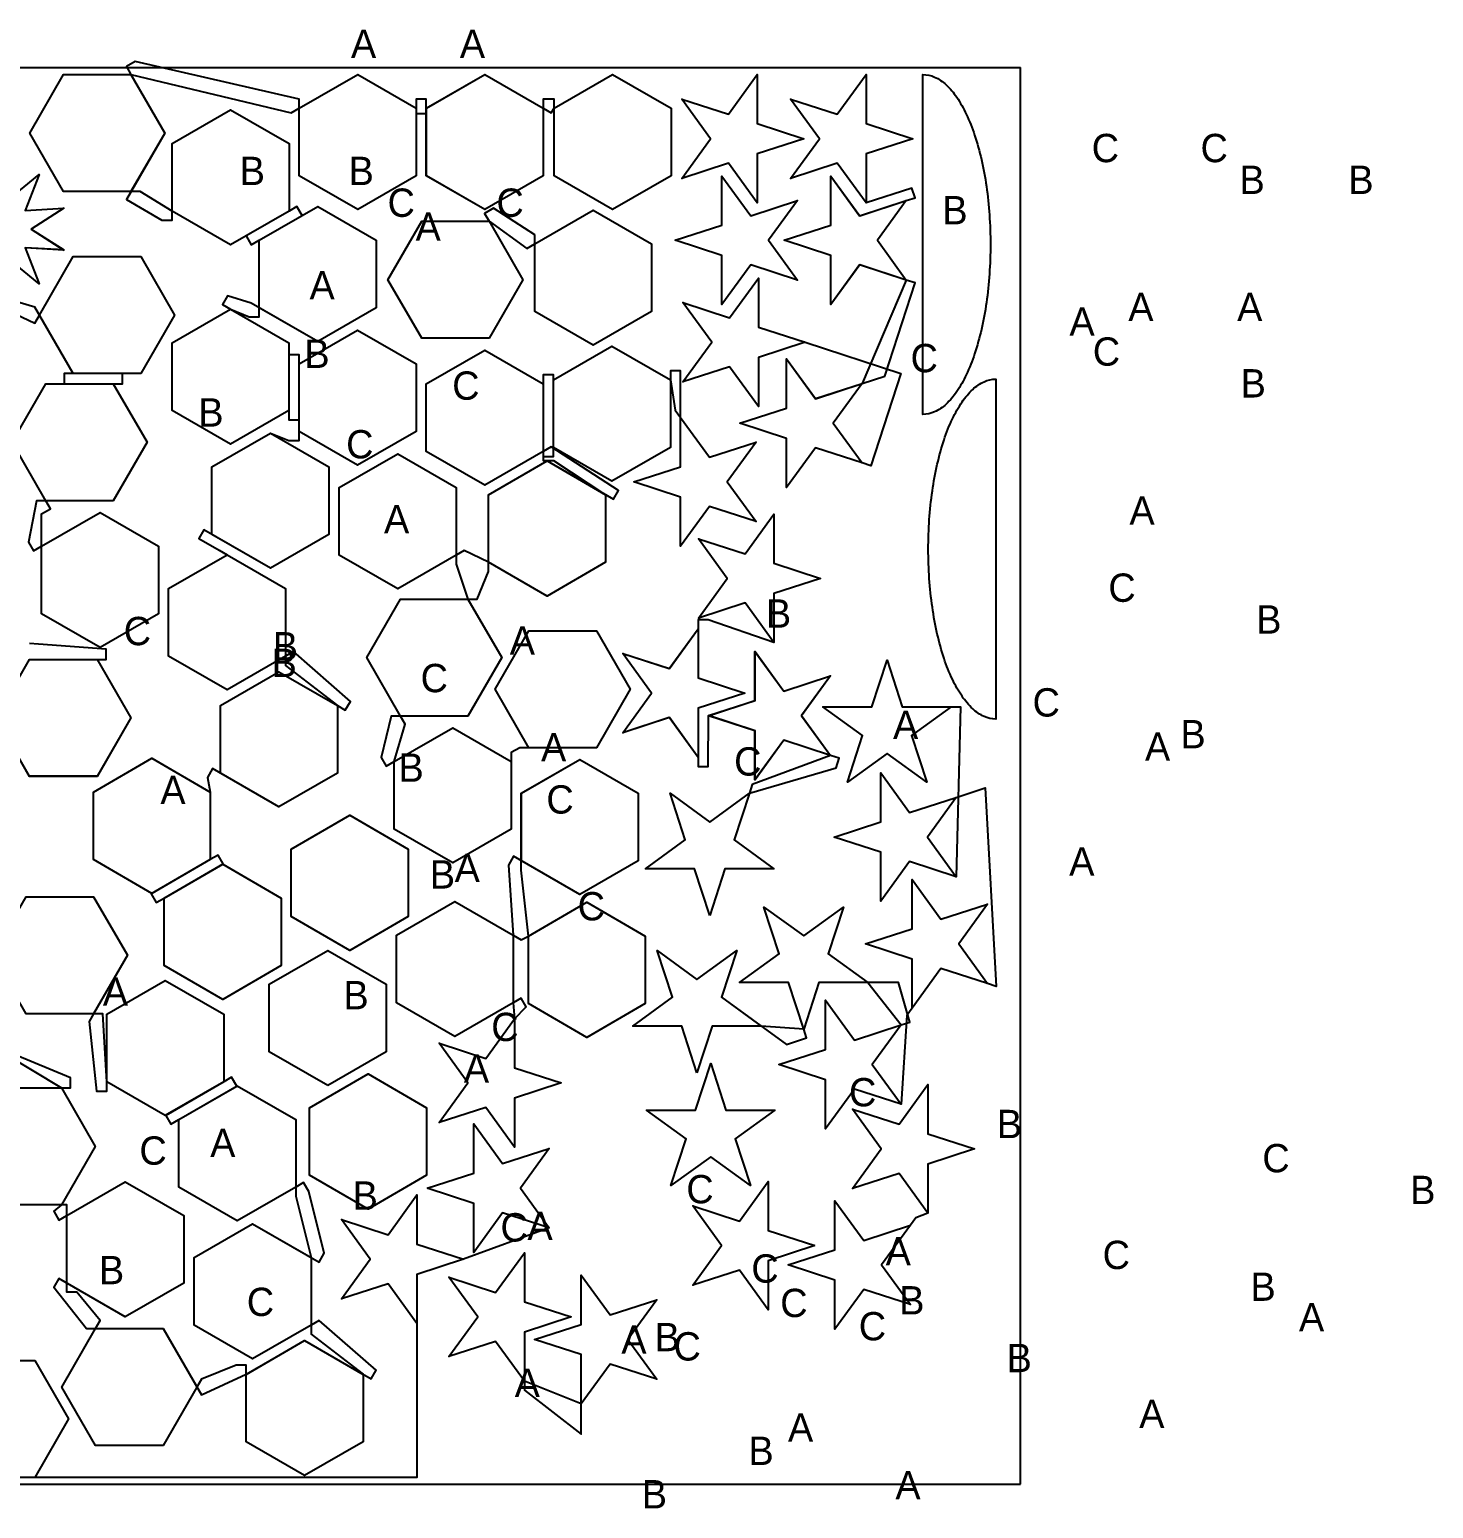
# Model space of a CAD drawing. Extents: x -471 to 3398, y -44 to 2186.
# Drawn here: x 1366 to 3398, y -35 to 2105 of the extents above; entities that cross this region are included whole.
import ezdxf

# ---------------------------------------------------------------- set-up
doc = ezdxf.new("R2010")
doc.units = 0
doc.header["$LTSCALE"] = 41
doc.styles.get("Standard").update_dxf_attribs({"font": 'txt', "height": 1})

msp = doc.modelspace()

# ---------------------------------------------------------------- linework, layer by layer
at = {"layer": 'BORDER_D0_T132.1_RK1_A0_W0_EM1'}
for points in [[(2294.26, 1893.39), (2209.61, 1844.52), (2124.97, 1893.39), (2124.97, 2004.36), (2109.21, 2004.36), (2109.21, 1893.39), (2024.57, 1844.52), (1939.92, 1893.39), (1939.92, 2004.36), (1925.22, 2004.36), (1925.22, 1893.39), (1840.58, 1844.52), (1755.93, 1893.39), (1755.93, 2004.36), (1518.48, 2058.81), (1505.75, 2051.46), (1512.36, 2040), (1561.23, 1955.35), (1505.75, 1859.25), (1557.25, 1828.99), (1571.95, 1828.99), (1571.95, 1939.96), (1656.59, 1988.83), (1741.24, 1939.96), (1741.24, 1842.22), (1679.25, 1806.41), (1686.6, 1793.68), (1698.06, 1800.3), (1782.71, 1849.17), (1867.35, 1800.3), (1867.35, 1702.56), (1782.71, 1653.69), (1686.6, 1709.17), (1652.33, 1719.72), (1644.98, 1706.99), (1656.44, 1700.37), (1741.08, 1651.5), (1741.08, 1540.53), (1755.78, 1540.53), (1755.82, 1621.17), (1840.47, 1670.04), (1925.11, 1621.17), (1925.11, 1523.43), (1840.47, 1474.56), (1755.82, 1523.43)], [(1629.48, 1374.61), (1629.48, 1472.35), (1714.13, 1521.22), (1741.12, 1510.2), (1755.82, 1510.2), (1755.82, 1634.4), (1741.12, 1634.4), (1741.08, 1553.76), (1656.44, 1504.89), (1571.79, 1553.76), (1571.79, 1651.5), (1656.44, 1700.37), (1683.36, 1689.33), (1698.06, 1689.33), (1698.06, 1800.3), (1760.05, 1836.1), (1752.7, 1848.84), (1741.24, 1842.22), (1656.59, 1793.35), (1571.95, 1842.22), (1525.59, 1870.71), (1414.62, 1870.71), (1365.75, 1955.35), (1414.62, 2040), (1512.36, 2040), (1744.47, 1984.52), (1755.93, 1991.13), (1840.58, 2040), (1925.22, 1991.13), (1925.22, 1983.78), (1939.92, 1983.78), (1939.92, 1991.13), (2024.57, 2040), (2109.21, 1991.13), (2120.67, 1984.52), (2124.97, 1991.13), (2209.61, 2040), (2294.26, 1991.13), (2294.26, 1893.39)], [(2467.26, 1889.59), (2509, 1947.04), (2467.26, 2004.49), (2534.8, 1982.55), (2576.54, 2040), (2576.54, 1968.99), (2644.08, 1947.04), (2576.54, 1925.1), (2576.54, 1854.09)], [(2488.14, 1652.55), (2420.6, 1630.61), (2420.6, 1559.6), (2378.86, 1617.05), (2311.33, 1595.1), (2353.07, 1652.55), (2311.33, 1710), (2378.86, 1688.06), (2420.6, 1745.51), (2420.6, 1674.5), (2488.14, 1652.55), (2626.69, 1607.54), (2583.26, 1473.89), (2570.68, 1477.98), (2503.15, 1499.92), (2461.41, 1442.47), (2461.41, 1513.48), (2393.87, 1535.43), (2461.41, 1557.37), (2461.41, 1628.39), (2503.15, 1570.94), (2570.68, 1592.88), (2603.44, 1603.52), (2647.31, 1738.54), (2634.73, 1742.63), (2567.19, 1764.57), (2525.45, 1707.12), (2525.45, 1778.14), (2457.91, 1800.08), (2525.45, 1822.02), (2525.45, 1893.04), (2567.19, 1835.58), (2634.73, 1857.53), (2647.31, 1861.62), (2642.77, 1875.6), (2576.54, 1854.09), (2534.8, 1911.54), (2467.26, 1889.59)], [(1336.24, 1859.82), (1379.54, 1895.33), (1359.14, 1843.18), (1415.04, 1846.46), (1367.89, 1816.26), (1415.04, 1786.06)], [(2030.93, 1658.26), (1933.19, 1658.26), (1884.32, 1742.9), (1933.19, 1827.55), (2030.93, 1827.55), (2085.31, 1788.31), (2096.77, 1794.93), (2181.41, 1843.8), (2266.06, 1794.93)], [(2266.06, 1794.93), (2266.06, 1697.19), (2181.41, 1648.32), (2096.77, 1697.19), (2096.77, 1808.16), (2037.05, 1846.35), (2024.31, 1839), (2030.93, 1827.55), (2079.8, 1742.9), (2030.93, 1658.26)], [(2634.73, 1857.53), (2592.99, 1800.08), (2634.73, 1742.63), (2570.68, 1592.88), (2528.94, 1535.43), (2570.68, 1477.98)], [(1318.74, 1705.72), (1373.35, 1680.34), (1379.97, 1691.8), (1428.84, 1776.44), (1526.58, 1776.44), (1575.45, 1691.8), (1526.58, 1607.16), (1415.61, 1607.16), (1415.61, 1592.45), (1486.81, 1592.44), (1535.68, 1507.79), (1486.81, 1423.15), (1375.84, 1423.15), (1364.1, 1363.42), (1371.45, 1350.69), (1382.91, 1357.3), (1467.55, 1406.17), (1552.2, 1357.3), (1552.2, 1259.56), (1467.55, 1210.69)], [(1415.04, 1786.06), (1359.14, 1789.34), (1379.54, 1737.19), (1336.24, 1772.7)], [(1467.55, 1210.69), (1382.91, 1259.56), (1382.91, 1404.31), (1395.69, 1411.69), (1389.07, 1423.15), (1340.2, 1507.79), (1389.07, 1592.44), (1500.04, 1592.44), (1500.04, 1607.14), (1428.84, 1607.16), (1373.35, 1703.26), (1322.09, 1718.52)], [(2088.44, 1065.7), (2039.57, 1150.35), (2088.44, 1234.99), (2186.18, 1234.99), (2235.05, 1150.35), (2186.18, 1065.7), (2075.21, 1065.7), (2062.68, 1058.94), (2062.68, 947.97), (1978.04, 899.1), (1893.39, 947.97), (1893.39, 1045.71), (1909.05, 1100.13), (1902.44, 1111.58), (1853.57, 1196.23), (1902.44, 1280.87), (2013.41, 1280.87), (2030.01, 1321.02), (2030.01, 1431.99), (2114.66, 1480.86), (2210.76, 1425.38), (2218.11, 1438.11), (2120.59, 1501.29), (2109.14, 1494.67), (2024.49, 1445.8), (1939.85, 1494.67), (1939.85, 1592.41), (2024.49, 1641.28), (2109.14, 1592.41), (2109.17, 1487.06), (2123.87, 1487.06), (2123.87, 1598.03), (2208.51, 1646.9), (2293.16, 1598.03), (2300.1, 1554.22), (2307.88, 1543.52), (2349.62, 1486.06), (2417.16, 1508.01), (2375.42, 1450.56), (2417.16, 1393.11)], [(2417.16, 1393.11), (2349.62, 1415.05), (2307.88, 1357.6), (2307.88, 1428.61), (2240.34, 1450.56), (2307.88, 1472.5), (2307.88, 1611.26), (2293.16, 1611.26), (2293.16, 1500.29), (2208.51, 1451.42), (2123.87, 1500.29), (2123.84, 1605.64), (2109.14, 1605.64), (2109.14, 1481.44), (2123.84, 1481.44), (2199.3, 1431.99), (2199.3, 1334.25), (2114.66, 1285.38), (2030.01, 1334.25), (1994.6, 1351.08), (1983.14, 1344.46), (1898.5, 1295.59), (1813.85, 1344.46), (1813.85, 1442.2), (1898.5, 1491.07), (1983.14, 1442.2), (1983.14, 1331.23), (2000.18, 1280.87), (2049.05, 1196.23), (2000.18, 1111.58), (1889.21, 1111.58), (1874.58, 1051.83), (1881.94, 1039.09), (1893.39, 1045.71), (1978.04, 1094.58), (2062.68, 1045.71)], [(1714.13, 1521.22), (1798.78, 1472.35), (1798.78, 1374.61), (1714.13, 1325.74), (1618.03, 1381.22), (1610.68, 1368.49), (1640.08, 1351.49), (1651.54, 1344.87), (1736.19, 1296), (1736.19, 1185.03), (1811.2, 1126.84), (1811.2, 1029.1), (1726.56, 980.23), (1630.45, 1035.71), (1623.1, 1022.98), (1627.22, 1001.63), (1627.22, 903.89), (1541.66, 854.47), (1549.01, 841.74), (1560.47, 848.35), (1645.11, 897.22), (1729.76, 848.35)], [(2443.13, 1403.84), (2443.13, 1332.83), (2510.67, 1310.88), (2443.13, 1288.94), (2443.13, 1217.93), (2348.11, 1251.06), (2333.41, 1251.06), (2333.41, 1166.82), (2400.95, 1144.87), (2333.41, 1122.93), (2333.41, 1038.69), (2348.11, 1038.69), (2348.14, 1112.23), (2415.68, 1134.17), (2415.68, 1205.18), (2457.42, 1147.73), (2524.95, 1169.68), (2483.21, 1112.23), (2524.95, 1054.78), (2411.76, 1012.46), (2407.67, 999.88), (2385.73, 932.34), (2443.18, 890.6), (2372.16, 890.6), (2350.22, 823.06)], [(2443.13, 1217.93), (2401.39, 1275.38), (2333.86, 1253.43), (2375.6, 1310.88), (2333.86, 1368.33), (2401.39, 1346.39), (2443.13, 1403.84)], [(1641.91, 1029.1), (1641.91, 1126.84), (1726.56, 1175.71), (1811.2, 1126.84), (1822.66, 1120.22), (1830.01, 1132.95), (1747.65, 1204.88), (1736.19, 1198.26), (1651.54, 1149.39), (1566.9, 1198.26), (1566.9, 1296), (1651.54, 1344.87)], [(2333.41, 1051.92), (2291.67, 1109.37), (2224.14, 1087.42), (2265.88, 1144.87), (2224.14, 1202.32), (2291.67, 1180.38), (2333.41, 1237.83)], [(1463.47, 1193.73), (1512.34, 1109.09), (1463.47, 1024.44), (1365.73, 1024.44), (1316.86, 1109.09), (1365.73, 1193.73), (1476.7, 1193.73), (1476.7, 1208.44), (1378.63, 1215.92), (1365.42, 1216.69)], [(2664.36, 1015.85), (2606.91, 1057.59), (2549.46, 1015.85), (2571.41, 1083.38), (2513.96, 1125.12), (2584.97, 1125.12), (2606.91, 1192.66), (2628.85, 1125.12), (2713.1, 1125.12), (2706.98, 879.11), (2639.44, 901.06), (2597.7, 843.61), (2597.7, 914.62), (2530.17, 936.56), (2597.7, 958.51), (2597.7, 1029.52), (2639.44, 972.07), (2706.98, 994.01), (2748.92, 1007.64), (2764.86, 720.52), (2752.28, 724.61), (2684.74, 746.55), (2643, 689.1), (2635.23, 678.4), (2627.2, 549.95), (2559.67, 571.9), (2517.93, 514.45), (2517.93, 585.46), (2450.39, 607.4), (2517.93, 629.35), (2517.93, 700.36), (2559.67, 642.91), (2627.2, 664.85), (2639.78, 668.94), (2623.2, 726.01), (2508.08, 726.01), (2486.14, 658.47), (2424.66, 663.16), (2353.64, 663.16), (2331.7, 595.62)], [(2699.87, 1125.12), (2642.42, 1083.38), (2664.36, 1015.85)], [(2350.22, 823.06), (2328.27, 890.6), (2257.26, 890.6), (2314.71, 932.34), (2292.77, 999.88), (2350.22, 958.14), (2407.67, 999.88), (2532.99, 1036.71), (2537.53, 1050.69), (2524.95, 1054.78), (2457.42, 1076.72), (2415.68, 1019.27), (2415.68, 1090.28), (2348.14, 1112.23)], [(1729.76, 848.35), (1729.76, 750.61), (1645.11, 701.74), (1560.47, 750.61), (1560.47, 848.35), (1646.03, 897.77), (1638.68, 910.5), (1627.22, 903.89), (1542.57, 855.02), (1457.93, 903.89), (1457.93, 1001.63), (1542.57, 1050.5), (1627.22, 1001.63)], [(2067.72, 487.85), (2025.98, 545.3), (1958.44, 523.36), (2000.18, 580.81), (1958.44, 638.26), (2025.98, 616.32), (2067.72, 673.77), (2084.61, 690.67), (2077.26, 703.4), (2065.8, 696.79), (1981.16, 647.92), (1896.51, 696.79), (1896.51, 794.53), (1981.16, 843.4), (2065.8, 794.53), (2077.26, 787.91), (2087.63, 793.28), (2172.28, 842.15), (2256.92, 793.28), (2256.92, 695.54), (2172.28, 646.67), (2087.63, 695.54), (2087.63, 793.28), (2077.43, 888.89), (2077.43, 999.86), (2162.08, 1048.73), (2246.72, 999.86), (2246.72, 902.12)], [(2706.98, 994.01), (2665.24, 936.56), (2706.98, 879.11)], [(1744.45, 821.51), (1744.45, 919.25), (1829.1, 968.12), (1913.74, 919.25)], [(1913.74, 919.25), (1913.74, 821.51), (1829.1, 772.64), (1744.45, 821.51)], [(2246.72, 902.12), (2162.08, 853.25), (2065.98, 908.74), (2058.63, 896.01), (2065.8, 794.53), (2065.8, 696.79), (2067.72, 673.77), (2067.72, 602.75), (2135.25, 580.81), (2067.72, 558.87), (2067.72, 487.85)], [(2643, 689.1), (2643, 760.12), (2575.47, 782.06), (2643, 804.01), (2643, 875.02), (2684.74, 817.57), (2752.28, 839.51), (2710.54, 782.06), (2752.28, 724.61)], [(1360.55, 850.3), (1458.29, 850.3), (1507.16, 765.66), (1458.29, 681.01), (1451.67, 669.55), (1462.66, 569.11), (1477.36, 569.11), (1477.36, 680.09), (1562, 728.96), (1646.65, 680.09), (1646.65, 582.34), (1562.75, 533.88), (1570.1, 521.15), (1581.56, 527.77), (1666.2, 576.64), (1750.85, 527.77), (1750.85, 416.8), (1773.14, 328.14), (1773.14, 217.17), (1848.42, 159.13), (1848.42, 61.39), (1763.77, 12.52), (1679.13, 61.39), (1679.13, 172.36), (1664.43, 172.36), (1614.33, 152.23), (1607.71, 140.77), (1558.84, 56.13), (1461.1, 56.13), (1412.23, 140.77), (1461.1, 225.42), (1467.72, 236.88), (1434.08, 278.03), (1419.38, 278.03), (1419.38, 404.26), (1314.09, 404.26)], [(2331.7, 595.62), (2309.75, 663.16), (2238.74, 663.16), (2296.19, 704.9), (2274.25, 772.43), (2331.7, 730.69), (2389.15, 772.43), (2367.21, 704.9), (2461.34, 636.51), (2490.23, 645.89), (2486.14, 658.47), (2464.2, 726.01), (2393.18, 726.01), (2450.63, 767.75), (2428.69, 835.29), (2486.14, 793.55), (2543.59, 835.29), (2521.65, 767.75), (2579.1, 726.01), (2627.2, 664.85), (2585.46, 607.4), (2627.2, 549.95)], [(1712.53, 723.67), (1797.17, 772.54), (1881.82, 723.67), (1881.82, 625.93), (1797.17, 577.06)], [(1797.17, 577.06), (1712.53, 625.93), (1712.53, 723.67)], [(1329.31, 623.38), (1411.83, 573.55), (1460.7, 488.9), (1411.83, 404.26), (1400.57, 395.12), (1407.92, 382.39), (1419.38, 389), (1504.03, 437.87), (1588.67, 389), (1588.67, 291.26), (1504.03, 242.39), (1407.92, 297.88), (1400.57, 285.15), (1447.87, 225.42), (1558.84, 225.42), (1614.33, 129.32), (1679.13, 159.13), (1763.77, 208), (1859.87, 152.51), (1867.22, 165.24), (1784.59, 237.01), (1773.14, 230.4), (1688.49, 181.53), (1603.85, 230.4), (1603.85, 328.14), (1688.49, 377.01), (1784.59, 321.52), (1791.95, 334.25), (1769.66, 423.91), (1762.31, 436.64), (1750.85, 430.02), (1666.2, 381.15), (1581.56, 430.02), (1581.56, 527.77), (1665.45, 576.23), (1658.1, 588.96), (1646.65, 582.34), (1562, 533.47), (1477.36, 582.34), (1471.52, 681.01), (1360.55, 681.01)], [(1314.09, 573.55), (1425.06, 573.55), (1425.06, 588.25), (1342.52, 622.61)], [(2408.96, 432.19), (2351.51, 473.93), (2294.06, 432.19), (2316.01, 499.72), (2258.56, 541.46), (2329.57, 541.46), (2351.51, 609), (2373.46, 541.46), (2444.47, 541.46)], [(2666, 392.42), (2624.27, 449.88), (2556.73, 427.93), (2598.47, 485.38), (2556.73, 542.83), (2624.27, 520.89), (2666, 578.34), (2666, 507.33), (2733.54, 485.38), (2666, 463.44), (2666, 392.42), (2648.32, 385.54), (2640.54, 374.84), (2598.8, 317.39), (2640.54, 259.94)], [(2444.47, 541.46), (2387.02, 499.72), (2408.96, 432.19)], [(1941.09, 428.5), (2008.63, 450.45), (2008.63, 521.46), (2050.37, 464.01), (2117.91, 485.95), (2076.17, 428.5), (2117.91, 371.05), (1993.88, 325.68), (1926.34, 303.74), (1926.34, 10), (1275.24, 10)], [(2117.91, 371.05), (2050.37, 393), (2008.63, 335.55), (2008.63, 406.56), (1941.09, 428.5)], [(1926.34, 232.73), (1884.6, 290.18), (1817.06, 268.23), (1858.8, 325.68), (1817.06, 383.13), (1884.6, 361.19), (1926.34, 418.64), (1926.34, 347.63), (1993.88, 325.68)], [(2640.54, 259.94), (2573.01, 281.88), (2531.27, 224.43), (2531.27, 295.45), (2463.73, 317.39), (2531.27, 339.33), (2531.27, 410.35), (2573.01, 352.9), (2640.54, 374.84)], [(1972.53, 299.63), (2040.06, 277.69), (2081.8, 335.14), (2081.8, 264.13), (2149.34, 242.18), (2081.8, 220.24), (2081.8, 136), (2164.07, 72.48), (2164.07, 187.6), (2096.53, 209.54), (2164.07, 231.48), (2164.07, 302.49), (2205.81, 245.04), (2273.34, 266.99), (2231.6, 209.54), (2273.34, 152.09)], [(2273.34, 152.09), (2205.81, 174.03), (2164.07, 116.58), (2081.8, 149.23), (2040.06, 206.68), (1972.53, 184.73), (2014.27, 242.18), (1972.53, 299.63)], [(669.99, 107.1), (614.09, 110.39), (634.49, 58.23), (591.19, 93.75), (577.04, 39.57), (562.89, 93.75), (519.59, 58.23), (477.36, 78.08), (425.2, 98.47), (428.49, 42.57), (429.26, 29.36), (1269.13, -8.81), (1281.86, -1.46), (1275.24, 10), (1226.37, 94.64), (1275.24, 179.29), (1372.98, 179.29), (1421.85, 94.64), (1372.98, 10)]]:
    msp.add_lwpolyline(points, dxfattribs=at)
for points in [[(2418.98, 1854.09), (2377.24, 1911.54), (2309.71, 1889.59), (2351.45, 1947.04), (2309.71, 2004.49), (2377.24, 1982.55), (2418.98, 2040), (2418.98, 1968.99), (2486.52, 1947.04), (2418.98, 1925.1), (2418.98, 1854.09)], [(2477.12, 1742.61), (2409.58, 1764.56), (2367.84, 1707.11), (2367.84, 1778.12), (2300.3, 1800.06), (2367.84, 1822.01), (2367.84, 1893.02), (2409.58, 1835.57), (2477.12, 1857.51), (2435.38, 1800.06), (2477.12, 1742.61)], [(1940.27, 447.22), (1855.62, 398.35), (1770.98, 447.22), (1770.98, 544.96), (1855.62, 593.83), (1940.27, 544.96), (1940.27, 447.22)], [(2502.35, 345.4), (2434.82, 323.46), (2434.82, 252.44), (2393.08, 309.89), (2325.54, 287.95), (2367.28, 345.4), (2325.54, 402.85), (2393.08, 380.91), (2434.82, 438.36), (2434.82, 367.34), (2502.35, 345.4)]]:
    msp.add_lwpolyline(points, close=True, dxfattribs=at)
for points in [[(2658.76, 1548.12), (2658.76, 2040, -0.106579), (2675.73, 2036.26, -0.081333), (2692.19, 2025.17, -0.056346), (2707.63, 2007.05, -0.039878), (2721.59, 1982.46, -0.02994), (2733.63, 1952.15, -0.023968), (2743.41, 1917.03, -0.020393), (2750.61, 1878.18, -0.01836), (2755.01, 1836.77, -0.017435), (2756.5, 1794.06, -0.017435), (2755.01, 1751.35, -0.01836), (2750.61, 1709.94, -0.020393), (2743.41, 1671.09, -0.023968), (2733.63, 1635.97, -0.02994), (2721.59, 1605.66, -0.039879), (2707.63, 1581.07, -0.056346), (2692.19, 1562.95, -0.081333), (2675.73, 1551.86, -0.106578), (2658.76, 1548.12)], [(2764.24, 1599.17), (2764.24, 1107.29, -0.106578), (2747.27, 1111.02, -0.081333), (2730.81, 1122.12, -0.056347), (2715.37, 1140.24, -0.039878), (2701.41, 1164.82, -0.02994), (2689.37, 1195.14, -0.023968), (2679.59, 1230.26, -0.020393), (2672.39, 1269.11, -0.01836), (2667.98, 1310.52, -0.017435), (2666.5, 1353.23, -0.017435), (2667.98, 1395.93, -0.01836), (2672.39, 1437.34, -0.020393), (2679.59, 1476.2, -0.023968), (2689.37, 1511.31, -0.02994), (2701.41, 1541.63, -0.039878), (2715.37, 1566.22, -0.056347), (2730.81, 1584.33, -0.081333), (2747.27, 1595.43, -0.106579), (2764.24, 1599.17)]]:
    msp.add_lwpolyline(points, format="xyb", close=True, dxfattribs=at)
at = {"layer": 'BORDER_D0_T132_RK1_A0_W0_EM1_RI1_ID0001'}
msp.add_lwpolyline([(1322.1, 1718.52), (1307.94, 1772.69), (1264.65, 1737.19), (1285.04, 1789.33), (1229.14, 1786.05), (1276.3, 1816.26), (1229.14, 1846.45), (1285.04, 1843.18), (1264.65, 1895.32), (1307.94, 1859.81), (1322.1, 1914), (1336.25, 1859.81), (1379.55, 1895.32), (1359.15, 1843.18), (1415.05, 1846.45), (1367.9, 1816.26), (1415.05, 1786.05), (1359.15, 1789.33), (1379.55, 1737.19), (1336.25, 1772.69), (1322.1, 1718.52)], close=True, dxfattribs=at)
at = {"layer": 'BORDER_D0_T132_RK1_A0_W0_EM1_RI1_ID0007'}
for points in [[(2486.52, 1947.05), (2418.99, 1925.1), (2418.99, 1854.09), (2377.25, 1911.54), (2309.71, 1889.6), (2351.45, 1947.05), (2309.71, 2004.5), (2377.25, 1982.55), (2418.99, 2040), (2418.99, 1968.99), (2486.52, 1947.05)], [(2644.07, 1947.05), (2576.54, 1925.1), (2576.54, 1854.09), (2534.8, 1911.54), (2467.26, 1889.6), (2509, 1947.05), (2467.26, 2004.5), (2534.8, 1982.55), (2576.54, 2040), (2576.54, 1968.99), (2644.07, 1947.05)], [(2300.3, 1800.06), (2367.83, 1822.01), (2367.83, 1893.02), (2409.57, 1835.57), (2477.11, 1857.51), (2435.37, 1800.06), (2477.11, 1742.61), (2409.57, 1764.56), (2367.83, 1707.11), (2367.83, 1778.12), (2300.3, 1800.06)], [(2457.91, 1800.07), (2525.44, 1822.02), (2525.44, 1893.03), (2567.18, 1835.58), (2634.72, 1857.52), (2592.98, 1800.07), (2634.72, 1742.62), (2567.18, 1764.57), (2525.44, 1707.12), (2525.44, 1778.13), (2457.91, 1800.07)], [(2488.14, 1652.56), (2420.61, 1630.61), (2420.61, 1559.6), (2378.87, 1617.05), (2311.33, 1595.11), (2353.07, 1652.56), (2311.33, 1710.01), (2378.87, 1688.06), (2420.61, 1745.51), (2420.61, 1674.5), (2488.14, 1652.56)], [(2393.87, 1535.42), (2461.4, 1557.37), (2461.4, 1628.38), (2503.14, 1570.93), (2570.68, 1592.87), (2528.94, 1535.42), (2570.68, 1477.97), (2503.14, 1499.92), (2461.4, 1442.47), (2461.4, 1513.48), (2393.87, 1535.42)], [(2240.35, 1450.55), (2307.88, 1472.5), (2307.88, 1543.51), (2349.62, 1486.06), (2417.16, 1508), (2375.42, 1450.55), (2417.16, 1393.1), (2349.62, 1415.05), (2307.88, 1357.6), (2307.88, 1428.61), (2240.35, 1450.55)], [(2510.67, 1310.89), (2443.14, 1288.94), (2443.14, 1217.93), (2401.4, 1275.38), (2333.86, 1253.44), (2375.6, 1310.89), (2333.86, 1368.34), (2401.4, 1346.39), (2443.14, 1403.84), (2443.14, 1332.83), (2510.67, 1310.89)], [(2400.95, 1144.88), (2333.42, 1122.93), (2333.42, 1051.92), (2291.68, 1109.37), (2224.14, 1087.43), (2265.88, 1144.88), (2224.14, 1202.33), (2291.68, 1180.38), (2333.42, 1237.83), (2333.42, 1166.82), (2400.95, 1144.88)], [(2348.14, 1112.22), (2415.67, 1134.17), (2415.67, 1205.18), (2457.41, 1147.73), (2524.95, 1169.67), (2483.21, 1112.22), (2524.95, 1054.77), (2457.41, 1076.72), (2415.67, 1019.27), (2415.67, 1090.28), (2348.14, 1112.22)], [(2606.91, 1192.66), (2628.86, 1125.13), (2699.87, 1125.13), (2642.42, 1083.39), (2664.36, 1015.85), (2606.91, 1057.59), (2549.46, 1015.85), (2571.41, 1083.39), (2513.96, 1125.13), (2584.97, 1125.13), (2606.91, 1192.66)], [(2530.17, 936.56), (2597.7, 958.51), (2597.7, 1029.52), (2639.44, 972.07), (2706.98, 994.01), (2665.24, 936.56), (2706.98, 879.11), (2639.44, 901.06), (2597.7, 843.61), (2597.7, 914.62), (2530.17, 936.56)], [(2350.22, 823.06), (2328.27, 890.59), (2257.26, 890.59), (2314.71, 932.33), (2292.77, 999.87), (2350.22, 958.13), (2407.67, 999.87), (2385.72, 932.33), (2443.17, 890.59), (2372.16, 890.59), (2350.22, 823.06)], [(2575.47, 782.06), (2643, 804.01), (2643, 875.02), (2684.74, 817.57), (2752.28, 839.51), (2710.54, 782.06), (2752.28, 724.61), (2684.74, 746.56), (2643, 689.11), (2643, 760.12), (2575.47, 782.06)], [(2486.14, 658.48), (2464.19, 726.01), (2393.18, 726.01), (2450.63, 767.75), (2428.69, 835.29), (2486.14, 793.55), (2543.59, 835.29), (2521.64, 767.75), (2579.09, 726.01), (2508.08, 726.01), (2486.14, 658.48)], [(2331.7, 595.62), (2309.75, 663.15), (2238.74, 663.15), (2296.19, 704.89), (2274.25, 772.43), (2331.7, 730.69), (2389.15, 772.43), (2367.2, 704.89), (2424.65, 663.15), (2353.64, 663.15), (2331.7, 595.62)], [(2450.39, 607.4), (2517.92, 629.35), (2517.92, 700.36), (2559.66, 642.91), (2627.2, 664.85), (2585.46, 607.4), (2627.2, 549.95), (2559.66, 571.9), (2517.92, 514.45), (2517.92, 585.46), (2450.39, 607.4)], [(2135.25, 580.82), (2067.72, 558.87), (2067.72, 487.86), (2025.98, 545.31), (1958.44, 523.37), (2000.18, 580.82), (1958.44, 638.27), (2025.98, 616.32), (2067.72, 673.77), (2067.72, 602.76), (2135.25, 580.82)], [(2351.51, 609), (2373.46, 541.47), (2444.47, 541.47), (2387.02, 499.73), (2408.96, 432.19), (2351.51, 473.93), (2294.06, 432.19), (2316.01, 499.73), (2258.56, 541.47), (2329.57, 541.47), (2351.51, 609)], [(2733.54, 485.39), (2666.01, 463.44), (2666.01, 392.43), (2624.27, 449.88), (2556.73, 427.94), (2598.47, 485.39), (2556.73, 542.84), (2624.27, 520.89), (2666.01, 578.34), (2666.01, 507.33), (2733.54, 485.39)], [(1941.09, 428.5), (2008.62, 450.45), (2008.62, 521.46), (2050.36, 464.01), (2117.9, 485.95), (2076.16, 428.5), (2117.9, 371.05), (2050.36, 393), (2008.62, 335.55), (2008.62, 406.56), (1941.09, 428.5)], [(2502.35, 345.41), (2434.82, 323.46), (2434.82, 252.45), (2393.08, 309.9), (2325.54, 287.96), (2367.28, 345.41), (2325.54, 402.86), (2393.08, 380.91), (2434.82, 438.36), (2434.82, 367.35), (2502.35, 345.41)], [(1993.87, 325.69), (1926.34, 303.74), (1926.34, 232.73), (1884.6, 290.18), (1817.06, 268.24), (1858.8, 325.69), (1817.06, 383.14), (1884.6, 361.19), (1926.34, 418.64), (1926.34, 347.63), (1993.87, 325.69)], [(2463.73, 317.39), (2531.26, 339.34), (2531.26, 410.35), (2573, 352.9), (2640.54, 374.84), (2598.8, 317.39), (2640.54, 259.94), (2573, 281.89), (2531.26, 224.44), (2531.26, 295.45), (2463.73, 317.39)], [(2149.34, 242.19), (2081.81, 220.24), (2081.81, 149.23), (2040.07, 206.68), (1972.53, 184.74), (2014.27, 242.19), (1972.53, 299.64), (2040.07, 277.69), (2081.81, 335.14), (2081.81, 264.13), (2149.34, 242.19)], [(2096.53, 209.53), (2164.06, 231.48), (2164.06, 302.49), (2205.8, 245.04), (2273.34, 266.98), (2231.6, 209.53), (2273.34, 152.08), (2205.8, 174.03), (2164.06, 116.58), (2164.06, 187.59), (2096.53, 209.53)]]:
    msp.add_lwpolyline(points, close=True, dxfattribs=at)
at = {"layer": 'BORDER_D0_T132_RK1_A0_W0_EM1_RI1_ID0020'}
for points in [[(2658.76, 1794.06), (2658.76, 2040, -0.106572), (2675.73, 2036.26, -0.081329), (2692.19, 2025.17, -0.056349), (2707.63, 2007.05, -0.039882), (2721.59, 1982.46, -0.029934), (2733.63, 1952.15, -0.02397), (2743.4, 1917.03, -0.020392), (2750.61, 1878.18, -0.01836), (2755.01, 1836.77, -0.017437), (2756.5, 1794.06, -0.017437), (2755.01, 1751.35, -0.01836), (2750.61, 1709.94, -0.020392), (2743.4, 1671.09, -0.02397), (2733.63, 1635.97, -0.029934), (2721.59, 1605.66, -0.039882), (2707.63, 1581.07, -0.056349), (2692.19, 1562.95, -0.081329), (2675.73, 1551.86, -0.106572), (2658.76, 1548.12), (2658.76, 1794.06)], [(2764.24, 1353.23), (2764.24, 1107.29, -0.106572), (2747.27, 1111.03, -0.081329), (2730.81, 1122.12, -0.056348), (2715.37, 1140.24, -0.039883), (2701.41, 1164.83, -0.029934), (2689.37, 1195.14, -0.02397), (2679.6, 1230.26, -0.020392), (2672.39, 1269.11, -0.01836), (2667.99, 1310.52, -0.017436), (2666.5, 1353.23, -0.017437), (2667.99, 1395.94, -0.01836), (2672.39, 1437.35, -0.020392), (2679.6, 1476.2, -0.02397), (2689.37, 1511.32, -0.029934), (2701.41, 1541.63, -0.039882), (2715.37, 1566.22, -0.056349), (2730.81, 1584.34, -0.081329), (2747.27, 1595.43, -0.106572), (2764.24, 1599.17), (2764.24, 1353.23)]]:
    msp.add_lwpolyline(points, format="xyb", close=True, dxfattribs=at)
at = {"layer": 'BORDER_D0_T132_RK1_A0_W0_EM1_RI1_ID0023'}
for points in [[(1561.23, 1955.35), (1512.36, 1870.71), (1414.62, 1870.71), (1365.75, 1955.35), (1414.62, 2040), (1512.36, 2040), (1561.23, 1955.35)], [(1840.58, 1844.51), (1755.94, 1893.38), (1755.94, 1991.12), (1840.58, 2039.99), (1925.22, 1991.12), (1925.22, 1893.38), (1840.58, 1844.51)], [(2024.57, 1844.51), (1939.93, 1893.38), (1939.93, 1991.12), (2024.57, 2039.99), (2109.21, 1991.12), (2109.21, 1893.38), (2024.57, 1844.51)], [(2209.61, 1844.51), (2124.97, 1893.38), (2124.97, 1991.12), (2209.61, 2039.99), (2294.25, 1991.12), (2294.25, 1893.38), (2209.61, 1844.51)], [(1656.59, 1793.35), (1571.95, 1842.22), (1571.95, 1939.96), (1656.59, 1988.83), (1741.23, 1939.96), (1741.23, 1842.22), (1656.59, 1793.35)], [(1782.71, 1653.68), (1698.07, 1702.55), (1698.07, 1800.29), (1782.71, 1849.16), (1867.35, 1800.29), (1867.35, 1702.55), (1782.71, 1653.68)], [(2181.41, 1648.31), (2096.77, 1697.18), (2096.77, 1794.92), (2181.41, 1843.79), (2266.05, 1794.92), (2266.05, 1697.18), (2181.41, 1648.31)], [(2079.8, 1742.9), (2030.93, 1658.26), (1933.19, 1658.26), (1884.32, 1742.9), (1933.19, 1827.55), (2030.93, 1827.55), (2079.8, 1742.9)], [(1575.45, 1691.8), (1526.58, 1607.16), (1428.84, 1607.16), (1379.97, 1691.8), (1428.84, 1776.45), (1526.58, 1776.45), (1575.45, 1691.8)], [(1656.44, 1504.89), (1571.8, 1553.76), (1571.8, 1651.5), (1656.44, 1700.37), (1741.08, 1651.5), (1741.08, 1553.76), (1656.44, 1504.89)], [(1840.47, 1474.55), (1755.83, 1523.42), (1755.83, 1621.16), (1840.47, 1670.03), (1925.11, 1621.16), (1925.11, 1523.42), (1840.47, 1474.55)], [(2024.49, 1445.8), (1939.85, 1494.67), (1939.85, 1592.41), (2024.49, 1641.28), (2109.13, 1592.41), (2109.13, 1494.67), (2024.49, 1445.8)], [(2208.51, 1451.41), (2123.87, 1500.28), (2123.87, 1598.02), (2208.51, 1646.89), (2293.15, 1598.02), (2293.15, 1500.28), (2208.51, 1451.41)], [(1535.68, 1507.79), (1486.81, 1423.15), (1389.07, 1423.15), (1340.2, 1507.79), (1389.07, 1592.44), (1486.81, 1592.44), (1535.68, 1507.79)], [(1714.13, 1325.73), (1629.49, 1374.6), (1629.49, 1472.34), (1714.13, 1521.21), (1798.77, 1472.34), (1798.77, 1374.6), (1714.13, 1325.73)], [(1898.5, 1295.59), (1813.86, 1344.46), (1813.86, 1442.2), (1898.5, 1491.07), (1983.14, 1442.2), (1983.14, 1344.46), (1898.5, 1295.59)], [(2114.66, 1285.38), (2030.02, 1334.25), (2030.02, 1431.99), (2114.66, 1480.86), (2199.3, 1431.99), (2199.3, 1334.25), (2114.66, 1285.38)], [(1467.55, 1210.69), (1382.91, 1259.56), (1382.91, 1357.3), (1467.55, 1406.17), (1552.19, 1357.3), (1552.19, 1259.56), (1467.55, 1210.69)], [(1651.54, 1149.39), (1566.9, 1198.26), (1566.9, 1296), (1651.54, 1344.87), (1736.18, 1296), (1736.18, 1198.26), (1651.54, 1149.39)], [(2049.05, 1196.22), (2000.18, 1111.58), (1902.44, 1111.58), (1853.57, 1196.22), (1902.44, 1280.87), (2000.18, 1280.87), (2049.05, 1196.22)], [(2235.05, 1150.34), (2186.18, 1065.7), (2088.44, 1065.7), (2039.57, 1150.34), (2088.44, 1234.99), (2186.18, 1234.99), (2235.05, 1150.34)], [(1512.34, 1109.09), (1463.47, 1024.45), (1365.73, 1024.45), (1316.86, 1109.09), (1365.73, 1193.74), (1463.47, 1193.74), (1512.34, 1109.09)], [(1726.56, 980.22), (1641.92, 1029.09), (1641.92, 1126.83), (1726.56, 1175.7), (1811.2, 1126.83), (1811.2, 1029.09), (1726.56, 980.22)], [(1978.04, 899.09), (1893.4, 947.96), (1893.4, 1045.7), (1978.04, 1094.57), (2062.68, 1045.7), (2062.68, 947.96), (1978.04, 899.09)], [(1542.57, 855.01), (1457.93, 903.88), (1457.93, 1001.62), (1542.57, 1050.49), (1627.21, 1001.62), (1627.21, 903.88), (1542.57, 855.01)], [(2162.08, 853.25), (2077.44, 902.12), (2077.44, 999.86), (2162.08, 1048.73), (2246.72, 999.86), (2246.72, 902.12), (2162.08, 853.25)], [(1829.1, 772.63), (1744.46, 821.5), (1744.46, 919.24), (1829.1, 968.11), (1913.74, 919.24), (1913.74, 821.5), (1829.1, 772.63)], [(1645.11, 701.74), (1560.47, 750.61), (1560.47, 848.35), (1645.11, 897.22), (1729.75, 848.35), (1729.75, 750.61), (1645.11, 701.74)], [(1507.16, 765.65), (1458.29, 681.01), (1360.55, 681.01), (1311.68, 765.65), (1360.55, 850.3), (1458.29, 850.3), (1507.16, 765.65)], [(1981.16, 647.91), (1896.52, 696.78), (1896.52, 794.52), (1981.16, 843.39), (2065.8, 794.52), (2065.8, 696.78), (1981.16, 647.91)], [(2172.28, 646.67), (2087.64, 695.54), (2087.64, 793.28), (2172.28, 842.15), (2256.92, 793.28), (2256.92, 695.54), (2172.28, 646.67)], [(1797.17, 577.06), (1712.53, 625.93), (1712.53, 723.67), (1797.17, 772.54), (1881.81, 723.67), (1881.81, 625.93), (1797.17, 577.06)], [(1562, 533.47), (1477.36, 582.34), (1477.36, 680.08), (1562, 728.95), (1646.64, 680.08), (1646.64, 582.34), (1562, 533.47)], [(1855.62, 398.35), (1770.98, 447.22), (1770.98, 544.96), (1855.62, 593.83), (1940.26, 544.96), (1940.26, 447.22), (1855.62, 398.35)], [(1460.7, 488.9), (1411.83, 404.26), (1314.09, 404.26), (1265.22, 488.9), (1314.09, 573.55), (1411.83, 573.55), (1460.7, 488.9)], [(1666.2, 381.15), (1581.56, 430.02), (1581.56, 527.76), (1666.2, 576.63), (1750.84, 527.76), (1750.84, 430.02), (1666.2, 381.15)], [(1504.03, 242.39), (1419.39, 291.26), (1419.39, 389), (1504.03, 437.87), (1588.67, 389), (1588.67, 291.26), (1504.03, 242.39)], [(1688.49, 181.52), (1603.85, 230.39), (1603.85, 328.13), (1688.49, 377), (1773.13, 328.13), (1773.13, 230.39), (1688.49, 181.52)], [(1607.71, 140.77), (1558.84, 56.13), (1461.1, 56.13), (1412.23, 140.77), (1461.1, 225.42), (1558.84, 225.42), (1607.71, 140.77)], [(1763.77, 12.51), (1679.13, 61.38), (1679.13, 159.12), (1763.77, 207.99), (1848.41, 159.12), (1848.41, 61.38), (1763.77, 12.51)], [(1421.85, 94.64), (1372.98, 10), (1275.24, 10), (1226.37, 94.64), (1275.24, 179.29), (1372.98, 179.29), (1421.85, 94.64)]]:
    msp.add_lwpolyline(points, close=True, dxfattribs=at)
at = {"layer": 'FRAME_Z18', "linetype": 'CONTINUOUS'}
for p, q in [((0, 2050), (2800, 2050)), ((2800, 0), (2800, 2050)), ((0, 0), (2800, 0))]:
    msp.add_line(p, q, dxfattribs=at)

# ---------------------------------------------------------------- texts
at = {"layer": 'TEXT'}
for s, p in [('A', (1830.78, 2064, 18)), ('A', (1988.39, 2064.01, 18)), ('C', (2903.04, 1913.11, 18)), ('C', (3060.59, 1913.11, 18)), ('B', (1669.78, 1880, 18)), ('B', (1827.39, 1880.01, 18)), ('B', (3117.04, 1867.11, 18)), ('B', (3274.59, 1867.11, 18)), ('C', (1883.78, 1834, 18)), ('C', (2041.39, 1834.01, 18)), ('B', (2686.85, 1823.18, 18)), ('A', (1924.35, 1799.36, 18)), ('A', (1770.83, 1714.49, 18)), ('A', (2956.04, 1683.11, 18)), ('A', (3113.59, 1683.11, 18)), ('A', (2870.85, 1662.18, 18)), ('B', (1763.35, 1615.36, 18)), ('C', (2640.85, 1609.18, 18)), ('C', (2904.66, 1618.62, 18)), ('C', (1977.35, 1569.36, 18)), ('B', (3118.66, 1572.62, 18)), ('B', (1609.83, 1530.49, 18)), ('C', (1823.83, 1484.49, 18)), ('A', (1878.62, 1376.16, 18)), ('A', (2957.66, 1388.62, 18)), ('C', (2927.19, 1276.95, 18)), ('B', (2431.45, 1239.52, 18)), ('B', (3141.19, 1230.95, 18)), ('C', (1501.92, 1214.19, 18)), ('A', (2060.65, 1200.5, 18)), ('B', (1717.62, 1192.16, 18)), ('B', (1715.92, 1168.19, 18)), ('C', (1931.62, 1146.16, 18)), ('C', (2817.47, 1110.94, 18)), ('A', (2615.45, 1078.52, 18)), ('B', (3031.47, 1064.94, 18)), ('A', (2105.95, 1046, 18)), ('A', (2980.19, 1046.95, 18)), ('B', (1899.65, 1016.5, 18)), ('C', (2385.45, 1025.52, 18)), ('A', (1554.92, 984.19, 18)), ('C', (2113.65, 970.5, 18)), ('A', (2870.47, 880.94, 18)), ('B', (1944.95, 862, 18)), ('A', (1980.87, 871.34, 18)), ('C', (2158.95, 816, 18)), ('A', (1471.57, 692.44, 18)), ('B', (1819.87, 687.34, 18)), ('C', (2033.87, 641.34, 18)), ('A', (1994.21, 581.33, 18)), ('C', (2551.77, 546.88, 18)), ('B', (2765.77, 500.88, 18)), ('A', (1627.01, 473.47, 18)), ('C', (1524.57, 462.44, 18)), ('C', (3150.06, 451.45, 18)), ('B', (1833.21, 397.33, 18)), ('C', (2316.28, 406.54, 18)), ('B', (3364.06, 405.45, 18)), ('C', (2047.21, 351.33, 18)), ('A', (2086.28, 353.54, 18)), ('A', (2604.77, 316.88, 18)), ('C', (2918.87, 311.47, 18)), ('B', (1466.01, 289.47, 18)), ('C', (2410.39, 291.75, 18)), ('B', (3132.87, 265.47, 18)), ('C', (1680.01, 243.47, 18)), ('C', (2452.2, 241.96, 18)), ('B', (2624.39, 245.75, 18)), ('A', (3203.06, 221.45, 18)), ('C', (2565.86, 208.25, 18)), ('A', (2222.2, 188.96, 18)), ('B', (2270.28, 192.54, 18)), ('C', (2297.76, 179.1, 18)), ('B', (2779.86, 162.25, 18)), ('A', (2067.76, 126.1, 18)), ('A', (2971.87, 81.47, 18)), ('A', (2463.39, 61.75, 18)), ('B', (2406.2, 27.96, 18)), ('B', (2251.76, -34.9, 18)), ('A', (2618.86, -21.75, 18))]:
    msp.add_text(s, height=41, dxfattribs=at).set_placement(p)

doc.saveas('drawing.dxf')
